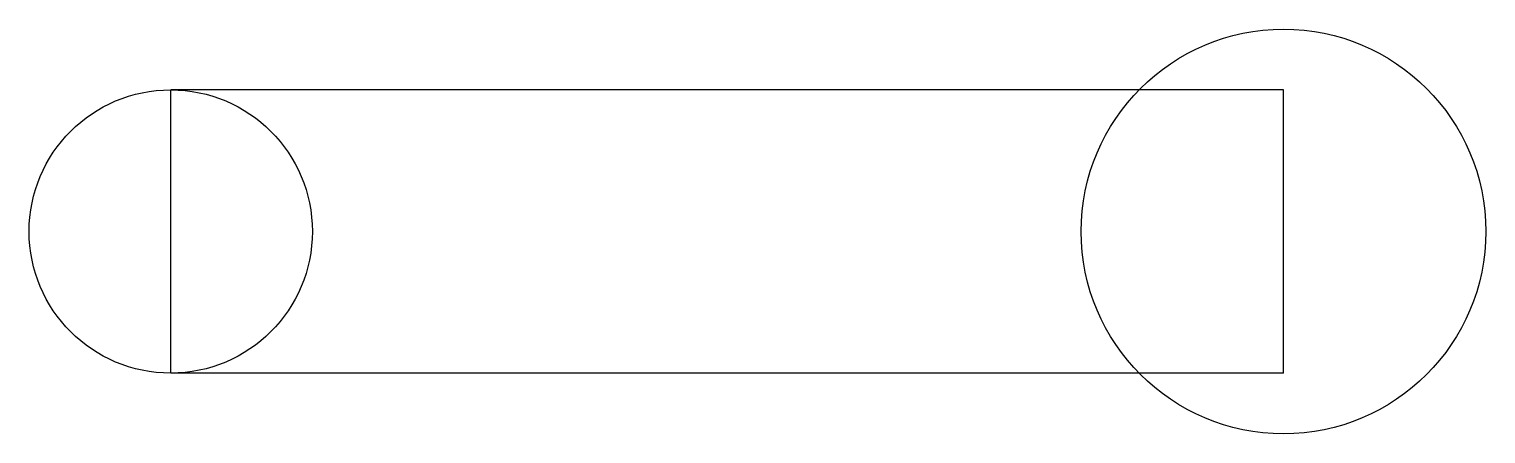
# Model space of a CAD drawing. Header units: millimetres. Extents: x -62 to 10, y -10 to 10.
import ezdxf

# ---------------------------------------------------------------- set-up
doc = ezdxf.new("R2010")
doc.units = ezdxf.units.MM
doc.layers.get('0').update_dxf_attribs({"linetype": 'CONTINUOUS'})

msp = doc.modelspace()

# ---------------------------------------------------------------- linework, layer by layer
for p, q in [((0, 7), (-55, 7)), ((-55, -7), (-55, 7)), ((0, -7), (0, 7)), ((0, -7), (-55, -7))]:
    msp.add_line(p, q)
for centre, radius in [((0, 0), 10), ((-55, 0), 7)]:
    msp.add_circle(centre, radius)

doc.saveas('drawing.dxf')
